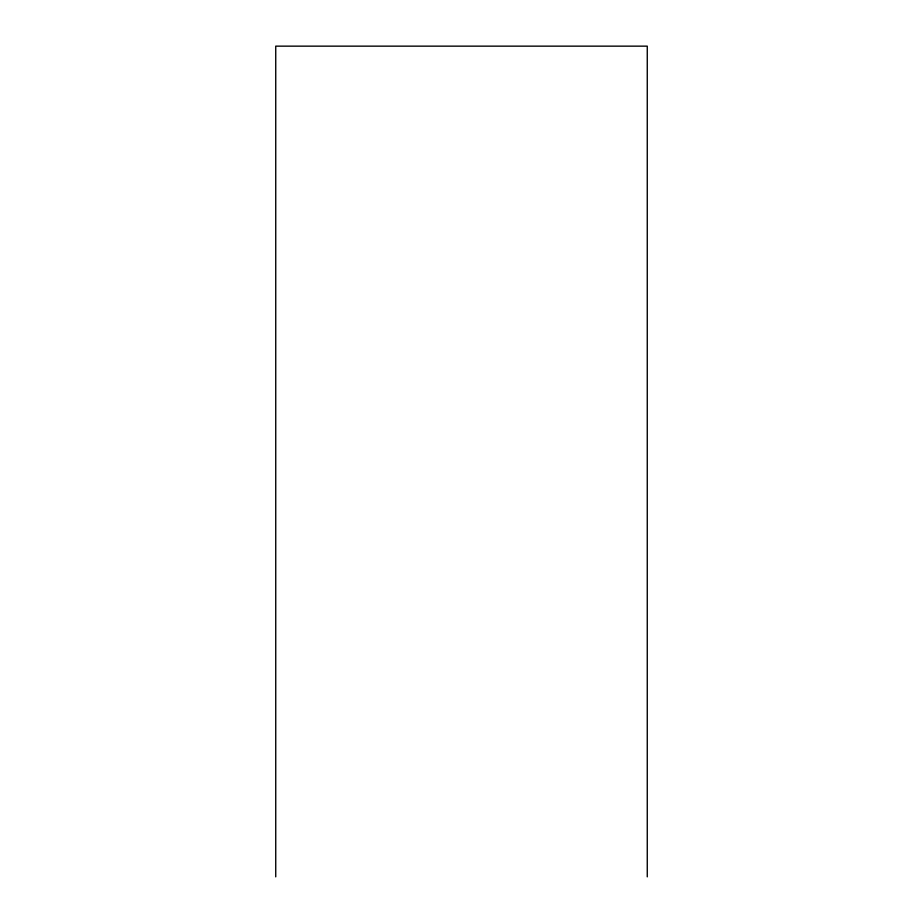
<?xml version="1.0" encoding="UTF-8"?>
<svg xmlns="http://www.w3.org/2000/svg" width="923" height="923" viewBox="0 0 923 923"><rect width="100%" height="100%" fill="white"/><g stroke="black" fill="none" stroke-linecap="round" stroke-linejoin="round"><path stroke-width="1.38" d="M647.265 876.85L647.265 46.15L275.735 46.15L275.735 876.85"/></g></svg>
